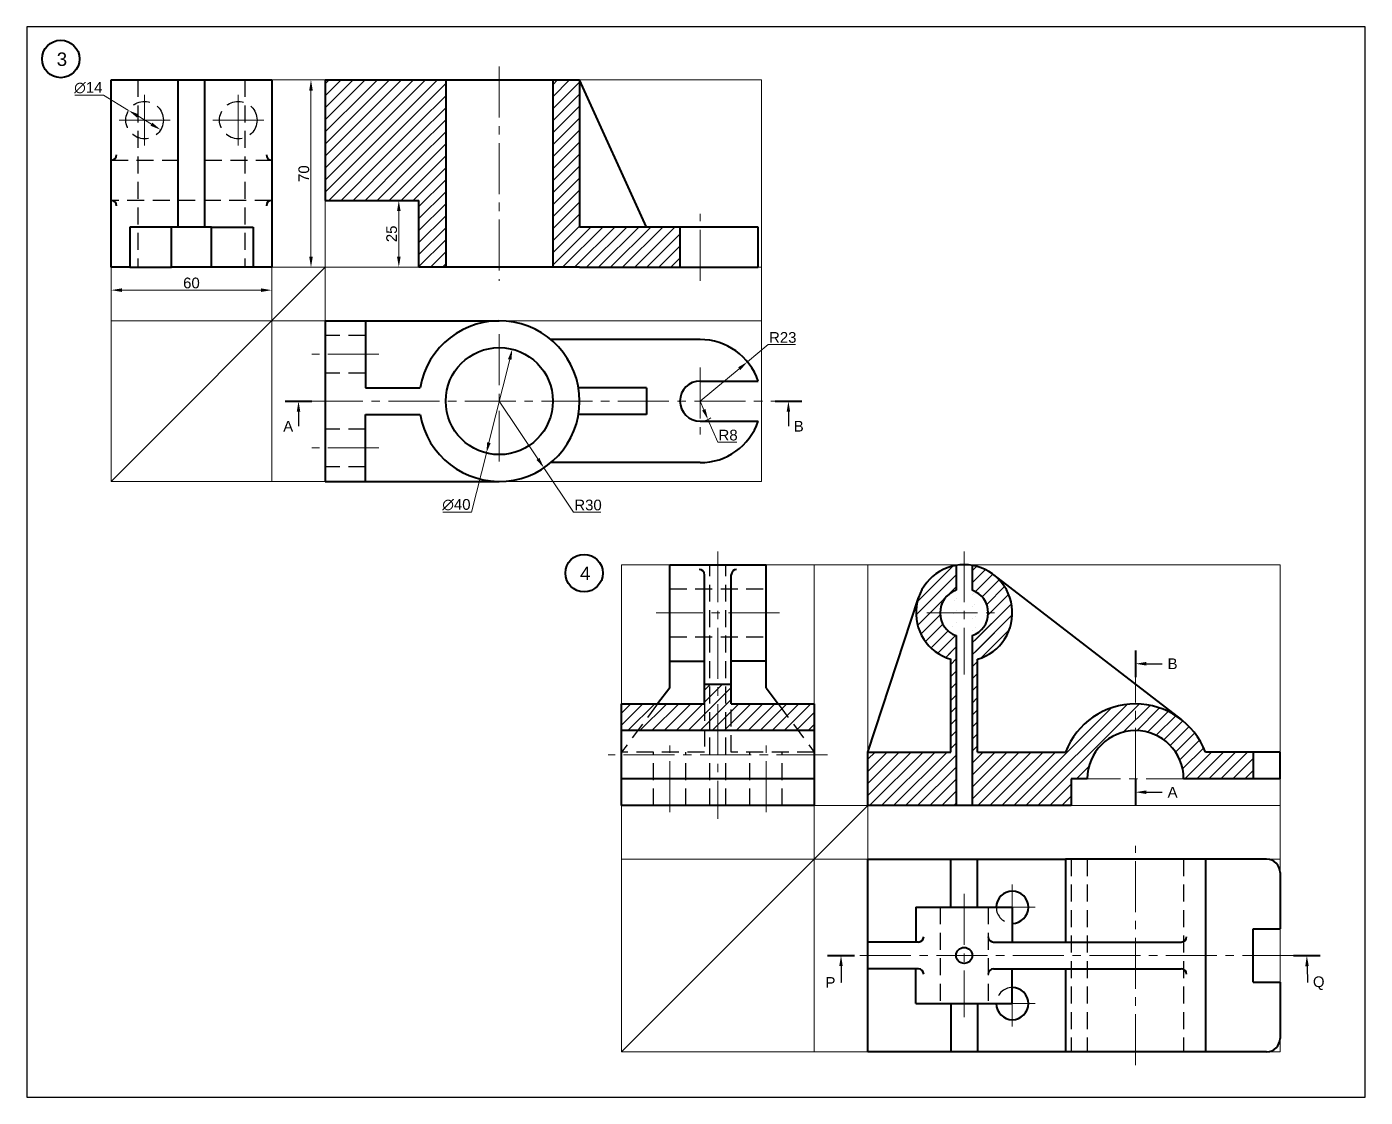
# Model space of a CAD drawing. Header units: millimetres. Extents: x -163670 to 2400, y 0 to 52589.
# Drawn here: x 550 to 1050, y 0 to 400 of the extents above; entities that cross this region are included whole.
import ezdxf
from ezdxf import colors
from ezdxf.entities.mleader import LeaderData, LeaderLine
from ezdxf.math import Vec2, Vec3

# ---------------------------------------------------------------- set-up
doc = ezdxf.new("R2010")
doc.units = ezdxf.units.MM
doc.linetypes.add('CENTER2', pattern=[28.575, 19.05, -3.175, 3.175, -3.175])
doc.linetypes.add('DASHED2', pattern=[9.525, 6.35, -3.175])
for name, color, linetype, lineweight in [('Centre', 1, 'CENTER2', 20), ('Dim and Hatch', 6, 'Continuous', 20), ('Hidden', 3, 'DASHED2', 30), ('Object', 2, 'Continuous', 40), ('Projection', 5, 'Continuous', 5)]:
    doc.layers.add(name, color=color, linetype=linetype, lineweight=lineweight)
doc.styles.get("Standard").update_dxf_attribs({"font": 'arial.ttf'})
doc.dimstyles.new('ISO-25', dxfattribs={"dimtxt": 4, "dimasz": 4, "dimexe": 1.25, "dimexo": 0.625, "dimtad": 1, "dimtoh": 1, "dimdec": 0, "dimtxsty": 'Standard', "dimcen": 2.5, "dimclrd": 256, "dimclre": 256, "dimclrt": 256, "dimadec": 0, "dimazin": 0, "dimtfac": 1, "dimtdec": 0, "dimtmove": 0, "dimatfit": 2, "dimfxl": 1, "dimlwd": -1, "dimlwe": -1, "dimarcsym": 0})
pattern_1 = [(45, (-11.949, 0), (-2.245064, 2.245064), [])]

# ---------------------------------------------------------------- blocks, each defined once
blk = doc.blocks.new('*D31')
at = {"layer": 'Defpoints', "color": 0, "transparency": 16777216}
for p in [(661.52, 380.12), (656.17, 310.12), (661.52, 310.12)]:
    blk.add_point(p, dxfattribs=at)
at = {"layer": 'Dim and Hatch', "transparency": 16777216}
for p, q in [((660.9, 380.12), (654.92, 380.12)), ((656.17, 376.12), (656.17, 314.12)), ((660.9, 310.12), (654.92, 310.12))]:
    blk.add_line(p, q, dxfattribs=at)
for points in [[(655.5, 376.12), (656.84, 376.12), (656.17, 380.12)], [(655.5, 314.12), (656.84, 314.12), (656.17, 310.12)]]:
    blk.add_solid(points, dxfattribs=at)
at = {"layer": 'Dim and Hatch', "transparency": 16777216, "insert": (653.5, 345.12), "char_height": 4, "attachment_point": 5, "rotation": 90}
blk.add_mtext('70', dxfattribs=at)
blk = doc.blocks.new('*D32')
at = {"layer": 'Defpoints', "color": 0, "transparency": 16777216}
for p in [(581.52, 310.12), (641.52, 310.12), (641.52, 301.58)]:
    blk.add_point(p, dxfattribs=at)
at = {"layer": 'Dim and Hatch', "transparency": 16777216}
for p, q in [((581.52, 309.5), (581.52, 300.33)), ((641.52, 309.5), (641.52, 300.33)), ((585.52, 301.58), (637.52, 301.58))]:
    blk.add_line(p, q, dxfattribs=at)
for points in [[(585.52, 302.24), (585.52, 300.91), (581.52, 301.58)], [(637.52, 302.24), (637.52, 300.91), (641.52, 301.58)]]:
    blk.add_solid(points, dxfattribs=at)
at = {"layer": 'Dim and Hatch', "transparency": 16777216, "insert": (611.52, 304.24), "char_height": 4, "attachment_point": 5}
blk.add_mtext('60', dxfattribs=at)
blk = doc.blocks.new('*D33')
at = {"layer": 'Defpoints', "color": 0, "transparency": 16777216}
for p in [(726.52, 260.12), (743.19, 235.18)]:
    blk.add_point(p, dxfattribs=at)
at = {"layer": 'Dim and Hatch', "transparency": 16777216}
for p, q in [((726.52, 260.12), (740.97, 238.51)), ((743.19, 235.18), (754.27, 218.6)), ((754.27, 218.6), (764.44, 218.6))]:
    blk.add_line(p, q, dxfattribs=at)
blk.add_solid([(741.52, 238.88), (740.41, 238.14), (743.19, 235.18)], dxfattribs=at)
at = {"layer": 'Dim and Hatch', "transparency": 16777216, "insert": (759.67, 221.27), "char_height": 4, "attachment_point": 5}
blk.add_mtext('R30', dxfattribs=at)
blk = doc.blocks.new('*D34')
at = {"layer": 'Defpoints', "color": 0, "transparency": 16777216}
for p in [(731.37, 279.53), (721.68, 240.72)]:
    blk.add_point(p, dxfattribs=at)
at = {"layer": 'Dim and Hatch', "transparency": 16777216}
for p, q in [((730.4, 275.65), (722.65, 244.6)), ((721.68, 240.72), (716.16, 218.6)), ((716.16, 218.6), (705.46, 218.6))]:
    blk.add_line(p, q, dxfattribs=at)
for points in [[(729.75, 275.81), (731.05, 275.49), (731.37, 279.53)], [(722, 244.76), (723.3, 244.44), (721.68, 240.72)]]:
    blk.add_solid(points, dxfattribs=at)
at = {"layer": 'Dim and Hatch', "transparency": 16777216, "insert": (710.5, 221.38), "char_height": 4, "attachment_point": 5}
blk.add_mtext('∅40', dxfattribs=at)
blk = doc.blocks.new('*D35')
at = {"layer": 'Defpoints', "color": 0, "transparency": 16777216}
for p in [(801.52, 260.12), (804.48, 253.23)]:
    blk.add_point(p, dxfattribs=at)
at = {"layer": 'Dim and Hatch', "transparency": 16777216}
for p, q in [((801.52, 260.12), (802.9, 256.91)), ((804.48, 253.23), (808.14, 244.72)), ((808.14, 244.72), (815.22, 244.72))]:
    blk.add_line(p, q, dxfattribs=at)
blk.add_arc((801.52, 260.12), 7.5, 274.7746, 302.7813, dxfattribs=at)
blk.add_solid([(803.52, 257.17), (802.29, 256.64), (804.48, 253.23)], dxfattribs=at)
at = {"layer": 'Dim and Hatch', "transparency": 16777216, "insert": (811.99, 247.39), "char_height": 4, "attachment_point": 5}
blk.add_mtext('R8', dxfattribs=at)
blk = doc.blocks.new('*D36')
at = {"layer": 'Defpoints', "color": 0, "transparency": 16777216}
for p in [(819.24, 274.79), (801.52, 260.12)]:
    blk.add_point(p, dxfattribs=at)
at = {"layer": 'Dim and Hatch', "transparency": 16777216}
for p, q in [((819.24, 274.79), (827, 281.22)), ((827, 281.22), (837.19, 281.22)), ((801.52, 260.12), (816.16, 272.24))]:
    blk.add_line(p, q, dxfattribs=at)
blk.add_solid([(815.73, 272.76), (816.58, 271.73), (819.24, 274.79)], dxfattribs=at)
at = {"layer": 'Dim and Hatch', "transparency": 16777216, "insert": (832.41, 283.89), "char_height": 4, "attachment_point": 5}
blk.add_mtext('R23', dxfattribs=at)
blk = doc.blocks.new('*D37')
at = {"layer": 'Defpoints', "color": 0, "transparency": 16777216}
for p in [(588.03, 368.74), (600.01, 361.5)]:
    blk.add_point(p, dxfattribs=at)
at = {"layer": 'Dim and Hatch', "transparency": 16777216}
for p, q in [((578.64, 374.42), (567.95, 374.42)), ((588.03, 368.74), (578.64, 374.42)), ((596.59, 363.57), (591.46, 366.68))]:
    blk.add_line(p, q, dxfattribs=at)
for points in [[(591.8, 367.25), (591.11, 366.11), (588.03, 368.74)], [(596.94, 364.14), (596.25, 363), (600.01, 361.5)]]:
    blk.add_solid(points, dxfattribs=at)
at = {"layer": 'Dim and Hatch', "transparency": 16777216, "insert": (572.98, 377.2), "char_height": 4, "attachment_point": 5}
blk.add_mtext('∅14', dxfattribs=at)
blk = doc.blocks.new('*D38')
at = {"layer": 'Defpoints', "color": 0, "transparency": 16777216}
for p in [(696.52, 335.12), (688.98, 310.12), (696.52, 310.12)]:
    blk.add_point(p, dxfattribs=at)
at = {"layer": 'Dim and Hatch', "transparency": 16777216}
for p, q in [((695.9, 335.12), (687.73, 335.12)), ((688.98, 331.12), (688.98, 314.12)), ((695.9, 310.12), (687.73, 310.12))]:
    blk.add_line(p, q, dxfattribs=at)
for points in [[(688.31, 331.12), (689.65, 331.12), (688.98, 335.12)], [(688.31, 314.12), (689.65, 314.12), (688.98, 310.12)]]:
    blk.add_solid(points, dxfattribs=at)
at = {"layer": 'Dim and Hatch', "transparency": 16777216, "insert": (686.31, 322.62), "char_height": 4, "attachment_point": 5, "rotation": 90}
blk.add_mtext('25', dxfattribs=at)

msp = doc.modelspace()

# ---------------------------------------------------------------- hatches: boundary and pattern name
at = {"layer": 'Dim and Hatch'}
h = msp.add_hatch(dxfattribs=at)
h.set_pattern_fill('ANSI31', color=256)
h.paths.add_polyline_path([(676.52, 380.12), (661.52, 380.12), (661.52, 335.12), (696.52, 335.12), (696.52, 310.12), (706.52, 310.12), (706.52, 380.12), (696.52, 380.12), (696.52, 350.12), (676.52, 350.12)])
h.paths.add_polyline_path([(756.52, 380.12), (746.52, 380.12), (746.52, 310.12), (756.52, 310.12)])
h.paths.add_polyline_path([(794.02, 325.12), (756.52, 325.12), (756.52, 310.12), (794.02, 310.12)])
h = msp.add_hatch(dxfattribs=at)
h.set_pattern_fill('ANSI31', color=256)
h.paths.add_polyline_path([(696.52, 380.12), (676.52, 380.12), (676.52, 350.12), (696.52, 350.12)])
h = msp.add_hatch(dxfattribs=at)
h.set_pattern_fill('ANSI31', color=256)
h.set_pattern_definition(pattern_1)
edge = h.paths.add_edge_path()
edge.add_line((903.17, 172.49), (903.17, 163.23))
edge.add_arc((900.17, 180.98), 18, 279.5941, 440.4059)
edge.add_line((903.17, 198.72), (903.17, 189.46))
edge.add_arc((900.17, 180.98), 9, -70.5288, 70.5288, ccw=False)
edge = h.paths.add_edge_path()
edge.add_line((897.17, 163.23), (897.17, 172.49))
edge.add_arc((900.17, 180.98), 9, 109.4712, 250.5288, ccw=False)
edge.add_line((897.17, 189.46), (897.17, 198.72))
edge.add_arc((900.17, 180.98), 18, 99.5941, 260.4059)
h.paths.add_polyline_path([(897.17, 108.98), (897.17, 128.98), (864.17, 128.98), (864.17, 108.98)])
edge = h.paths.add_edge_path()
edge.add_line((903.17, 128.98), (903.17, 108.98))
edge.add_line((903.17, 108.98), (940.17, 108.98))
edge.add_line((940.17, 108.98), (940.17, 118.98))
edge.add_line((940.17, 118.98), (946.17, 118.98))
edge.add_arc((964.17, 118.98), 18, 0, 180, ccw=False)
edge.add_line((982.17, 118.98), (1008.17, 118.98))
edge.add_line((1008.17, 118.98), (1008.17, 128.98))
edge.add_line((1008.17, 128.98), (990.32, 128.98))
edge.add_arc((964.17, 118.98), 28, 20.9248, 159.0752)
edge.add_line((938.01, 128.98), (903.17, 128.98))
h = msp.add_hatch(dxfattribs=at)
h.set_pattern_fill('ANSI31', color=256)
h.set_pattern_definition(pattern_1)
edge = h.paths.add_edge_path()
edge.add_arc((900.17, 180.98), 9, 289.4712, 430.5288)
edge.add_line((903.17, 189.46), (903.17, 198.72))
edge.add_arc((900.17, 180.98), 18, -73.8724, 80.4059, ccw=False)
edge.add_line((905.17, 163.68), (905.17, 128.98))
edge.add_line((905.17, 128.98), (903.17, 128.98))
edge.add_line((903.17, 128.98), (903.17, 172.49))
edge = h.paths.add_edge_path()
edge.add_arc((900.17, 180.98), 9, 109.4712, 250.5288)
edge.add_line((897.17, 172.49), (897.17, 128.98))
edge.add_line((897.17, 128.98), (895.17, 128.98))
edge.add_line((895.17, 128.98), (895.17, 163.68))
edge.add_arc((900.17, 180.98), 18, 99.5941, 253.8724, ccw=False)
edge.add_line((897.17, 198.72), (897.17, 189.46))
h = msp.add_hatch(dxfattribs=at)
h.set_pattern_fill('ANSI31', color=256)
h.paths.add_polyline_path([(844.17, 146.98), (813.17, 146.98), (813.17, 154.34), (803.17, 154.34), (803.17, 146.98), (803.17, 136.98), (844.17, 136.98)])
h.paths.add_polyline_path([(803.17, 146.98), (785.67, 146.98), (778.17, 136.98), (803.17, 136.98)])
h.paths.add_polyline_path([(785.67, 146.98), (772.17, 146.98), (772.17, 136.98), (778.17, 136.98)])

# ---------------------------------------------------------------- linework, layer by layer
msp.add_lwpolyline([(550, 0), (1050, 0), (1050, 400), (550, 400)], close=True)
at = {"layer": 'Centre'}
for p, q in [((726.52, 385.12), (726.52, 305.12)), ((594.02, 374.62), (594.02, 355.62)), ((629.02, 374.62), (629.02, 355.62)), ((584.52, 365.12), (603.52, 365.12)), ((638.52, 365.12), (619.52, 365.12)), ((801.52, 305.12), (801.52, 330.12)), ((726.52, 285.12), (726.52, 235.12)), ((681.52, 277.62), (656.52, 277.62)), ((801.52, 272.62), (801.52, 247.62)), ((656.52, 260.12), (829.52, 260.12)), ((681.52, 242.62), (656.52, 242.62)), ((808.17, 203.98), (808.17, 103.98)), ((900.17, 203.98), (900.17, 157.98)), ((831.17, 180.98), (785.17, 180.98)), ((886.17, 180.98), (914.17, 180.98)), ((964.17, 118.98), (964.17, 166.98)), ((790.17, 106.48), (790.17, 131.48)), ((826.17, 106.48), (826.17, 131.48)), ((849.17, 127.98), (767.17, 127.98)), ((987.17, 118.98), (941.17, 118.98)), ((964.17, 11.98), (964.17, 93.98)), ((900.17, 75.98), (900.17, 29.98)), ((918.17, 79.48), (918.17, 62.48)), ((909.67, 70.98), (926.67, 70.98)), ((1023.17, 52.98), (859.17, 52.98)), ((904.17, 52.98), (896.17, 52.98)), ((918.17, 26.48), (918.17, 43.48)), ((909.67, 34.98), (926.67, 34.98))]:
    msp.add_line(p, q, dxfattribs=at)
at = {"layer": 'Hidden'}
for p, q in [((591.52, 380.12), (591.52, 310.12)), ((631.52, 380.12), (631.52, 310.12)), ((581.52, 350.12), (606.52, 350.12)), ((616.52, 350.12), (641.52, 350.12)), ((641.52, 335.12), (581.52, 335.12)), ((676.52, 284.62), (661.52, 284.62)), ((676.52, 270.62), (661.52, 270.62)), ((676.52, 249.62), (661.52, 249.62)), ((676.52, 235.62), (661.52, 235.62)), ((805.17, 108.98), (805.17, 198.98)), ((811.17, 108.98), (811.17, 198.98)), ((790.17, 189.98), (826.17, 189.98)), ((790.17, 171.98), (826.17, 171.98)), ((785.67, 146.98), (772.17, 128.98)), ((803.17, 146.98), (803.17, 128.98)), ((813.17, 128.98), (813.17, 146.98)), ((830.67, 146.98), (844.17, 128.98)), ((803.17, 128.98), (772.17, 128.98)), ((784.17, 108.98), (784.17, 128.98)), ((796.17, 108.98), (796.17, 128.98)), ((844.17, 128.98), (813.17, 128.98)), ((820.17, 108.98), (820.17, 128.98)), ((832.17, 108.98), (832.17, 128.98)), ((940.17, 88.98), (940.17, 16.98)), ((946.17, 88.98), (946.17, 16.98)), ((982.17, 88.98), (982.17, 16.98)), ((891.17, 70.98), (891.17, 34.98)), ((909.17, 70.98), (909.17, 34.98))]:
    msp.add_line(p, q, dxfattribs=at)
for centre in [(594.02, 365.12), (629.02, 365.12)]:
    msp.add_circle(centre, 7, dxfattribs=at)
for centre, start, end in [((918.17, 70.98), 180, 270), ((918.17, 34.98), 90, 180)]:
    msp.add_arc(centre, 6, start, end, dxfattribs=at)
at = {"layer": 'Object'}
for p, q in [((581.52, 310.12), (581.52, 380.12)), ((581.52, 380.12), (641.52, 380.12)), ((606.52, 325.12), (606.52, 380.12)), ((616.52, 325.12), (616.52, 380.12)), ((641.52, 380.12), (641.52, 310.12)), ((661.52, 380.12), (676.52, 380.12)), ((661.52, 380.12), (661.52, 335.12)), ((676.52, 380.12), (696.52, 380.12)), ((696.52, 380.12), (756.52, 380.12)), ((706.52, 380.12), (706.52, 310.12)), ((746.52, 380.12), (746.52, 310.12)), ((756.52, 380.12), (756.52, 325.12)), ((781.52, 325.12), (756.52, 380.12)), ((581.52, 350.12), (581.52, 350.12)), ((583.52, 352.12), (583.52, 352.12)), ((581.52, 335.12), (581.52, 335.12)), ((661.52, 335.12), (696.52, 335.12)), ((696.52, 310.12), (696.52, 335.12)), ((583.52, 333.12), (583.52, 333.12)), ((604.02, 325.12), (588.52, 325.12)), ((588.52, 325.12), (588.52, 310.12)), ((604.02, 310.12), (604.02, 325.12)), ((619.02, 325.12), (604.02, 325.12)), ((619.02, 310.12), (619.02, 325.12)), ((619.02, 325.12), (634.52, 325.12)), ((634.52, 325.12), (634.52, 310.12)), ((794.02, 325.12), (756.52, 325.12)), ((823.27, 325.12), (794.02, 325.12)), ((794.02, 325.12), (794.02, 310.12)), ((823.27, 310.12), (823.27, 325.12)), ((588.52, 310.12), (581.52, 310.12)), ((588.52, 310.12), (604.02, 310.12)), ((619.02, 310.12), (604.02, 310.12)), ((634.52, 310.12), (619.02, 310.12)), ((641.52, 310.12), (634.52, 310.12)), ((756.52, 310.12), (696.52, 310.12)), ((756.52, 310.12), (794.02, 310.12)), ((794.02, 310.12), (823.27, 310.12)), ((661.52, 290.12), (661.52, 230.12)), ((661.52, 290.12), (676.52, 290.12)), ((676.52, 290.12), (676.52, 265.12)), ((676.52, 290.12), (726.52, 290.12)), ((801.52, 283.12), (745.79, 283.12)), ((676.52, 265.12), (696.94, 265.12)), ((781.52, 265.12), (756.1, 265.12)), ((781.52, 265.12), (781.52, 255.12)), ((801.52, 267.62), (823.27, 267.62)), ((646.52, 260.12), (656.52, 260.12)), ((829.52, 260.12), (839.52, 260.12)), ((676.52, 230.12), (676.52, 255.12)), ((676.52, 255.12), (696.94, 255.12)), ((781.52, 255.12), (756.1, 255.12)), ((801.52, 252.62), (823.27, 252.62)), ((801.52, 237.12), (745.79, 237.12)), ((661.52, 230.12), (676.52, 230.12)), ((676.52, 230.12), (726.52, 230.12)), ((790.17, 162.98), (790.17, 198.98)), ((790.17, 198.98), (826.17, 198.98)), ((801.17, 197.23), (801.17, 197.23)), ((803.17, 146.98), (803.17, 195.23)), ((803.17, 195.23), (803.17, 195.23)), ((813.17, 146.98), (813.17, 195.23)), ((813.17, 195.23), (813.17, 195.23)), ((815.17, 197.23), (815.17, 197.23)), ((826.17, 162.98), (826.17, 198.98)), ((897.17, 198.72), (897.17, 189.46)), ((903.17, 198.72), (903.17, 189.46)), ((911.16, 195.23), (981.27, 141.15)), ((864.17, 128.98), (883.06, 186.59)), ((897.17, 172.49), (897.17, 108.98)), ((903.17, 172.49), (903.17, 108.98)), ((964.17, 166.98), (964.17, 156.98)), ((790.17, 162.98), (803.17, 162.98)), ((790.17, 152.98), (790.17, 162.98)), ((826.17, 162.98), (813.17, 162.98)), ((826.17, 152.98), (826.17, 162.98)), ((895.17, 128.98), (895.17, 163.68)), ((905.17, 128.98), (905.17, 163.68)), ((790.17, 152.98), (785.67, 146.98)), ((803.17, 154.34), (813.17, 154.34)), ((826.17, 152.98), (830.67, 146.98)), ((772.17, 146.98), (803.17, 146.98)), ((772.17, 136.98), (772.17, 146.98)), ((813.17, 146.98), (844.17, 146.98)), ((844.17, 146.98), (844.17, 136.98)), ((844.17, 136.98), (772.17, 136.98)), ((772.17, 118.98), (772.17, 136.98)), ((844.17, 136.98), (844.17, 118.98)), ((864.17, 108.98), (864.17, 128.98)), ((864.17, 128.98), (895.17, 128.98)), ((905.17, 128.98), (938.01, 128.98)), ((1018.17, 128.98), (990.32, 128.98)), ((1008.17, 128.98), (1008.17, 118.98)), ((1018.17, 118.98), (1018.17, 128.98)), ((844.17, 118.98), (772.17, 118.98)), ((772.17, 108.98), (772.17, 118.98)), ((844.17, 118.98), (844.17, 108.98)), ((946.17, 118.98), (940.17, 118.98)), ((940.17, 118.98), (940.17, 108.98)), ((964.17, 118.98), (964.17, 108.98)), ((1018.17, 118.98), (982.17, 118.98)), ((844.17, 108.98), (772.17, 108.98)), ((940.17, 108.98), (864.17, 108.98)), ((864.17, 16.98), (864.17, 88.98)), ((864.17, 88.98), (938.01, 88.98)), ((895.17, 70.98), (895.17, 88.98)), ((905.17, 70.98), (905.17, 88.98)), ((1013.17, 88.98), (938.01, 88.98)), ((938.01, 88.98), (938.01, 57.98)), ((990.32, 88.98), (990.32, 16.98)), ((1018.17, 83.98), (1018.17, 62.98)), ((882.17, 70.98), (882.17, 57.98)), ((882.17, 70.98), (918.17, 70.98)), ((918.17, 70.98), (918.17, 57.98)), ((1008.17, 42.98), (1008.17, 62.98)), ((1008.17, 62.98), (1018.17, 62.98)), ((883.06, 57.98), (864.17, 57.98)), ((883.06, 57.98), (883.06, 57.98)), ((885.06, 59.98), (885.06, 59.98)), ((909.16, 59.98), (909.16, 59.98)), ((911.16, 57.98), (981.27, 57.98)), ((911.16, 57.98), (911.16, 57.98)), ((981.27, 57.98), (981.27, 57.98)), ((983.27, 59.98), (983.27, 59.98)), ((849.17, 52.98), (859.17, 52.98)), ((1023.17, 52.98), (1033.17, 52.98)), ((883.06, 47.98), (864.17, 47.98)), ((882.17, 34.98), (882.17, 47.98)), ((883.06, 47.98), (883.06, 47.98)), ((885.06, 45.98), (885.06, 45.98)), ((911.16, 47.98), (981.27, 47.98)), ((918.17, 34.98), (918.17, 47.98)), ((938.01, 47.98), (938.01, 16.98)), ((1008.17, 42.98), (1018.17, 42.98)), ((1018.17, 42.98), (1018.17, 21.98)), ((882.17, 34.98), (918.17, 34.98)), ((895.17, 34.98), (895.17, 16.98)), ((905.17, 34.98), (905.17, 16.98)), ((938.01, 16.98), (864.17, 16.98)), ((1013.17, 16.98), (938.01, 16.98))]:
    msp.add_line(p, q, dxfattribs=at)
for centre, radius in [((562.69, 387.97), 7), ((726.52, 260.12), 20), ((758.19, 195.85), 7), ((900.17, 52.98), 3)]:
    msp.add_circle(centre, radius, dxfattribs=at)
for centre, radius, start, end in [((581.52, 352.12), 2, 270, 0), ((641.52, 352.12), 2, 180, 270), ((581.52, 333.12), 2, 0, 90), ((641.52, 333.12), 2, 90, 180), ((726.52, 260.12), 30, 189.5941, 170.4059), ((801.52, 260.12), 23, 19.0314, 90), ((801.52, 260.12), 7.5, 90, 270), ((801.52, 260.12), 23, 270, 340.9686), ((801.17, 195.23), 2, 0, 90), ((815.17, 195.23), 2, 90, 180), ((900.17, 180.98), 18, 286.1276, 253.8724), ((900.17, 180.98), 9, 109.4712, 250.5288), ((900.17, 180.98), 9, 289.4712, 70.5288), ((964.17, 118.98), 28, 20.9248, 159.0752), ((964.17, 118.98), 18, 0, 180), ((1013.17, 83.98), 5, 0, 90), ((918.17, 70.98), 6, 270, 180), ((883.06, 59.98), 2, 270, 0), ((911.16, 59.98), 2, 180, 270), ((981.27, 59.98), 2, 270, 0), ((883.06, 45.98), 2, 0, 90), ((911.16, 45.98), 2, 90, 180), ((981.27, 45.98), 2, 0, 90), ((918.17, 34.98), 6, 180, 90), ((1013.17, 21.98), 5, 270, 0)]:
    msp.add_arc(centre, radius, start, end, dxfattribs=at)
at = {"layer": 'Projection'}
for p, q in [((641.52, 380.12), (581.52, 380.12)), ((581.52, 380.12), (581.52, 310.12)), ((641.52, 310.12), (641.52, 380.12)), ((641.52, 380.12), (661.52, 380.12)), ((661.52, 380.12), (824.52, 380.12)), ((661.52, 310.12), (661.52, 380.12)), ((824.52, 380.12), (824.52, 310.12)), ((581.52, 310.12), (641.52, 310.12)), ((581.52, 290.12), (581.52, 310.12)), ((661.52, 310.12), (581.52, 230.12)), ((641.52, 310.12), (661.52, 310.12)), ((641.52, 290.12), (641.52, 310.12)), ((824.52, 310.12), (661.52, 310.12)), ((661.52, 310.12), (661.52, 290.12)), ((824.52, 310.12), (824.52, 290.12)), ((581.52, 290.12), (641.52, 290.12)), ((581.52, 230.12), (581.52, 290.12)), ((641.52, 290.12), (641.52, 230.12)), ((661.52, 290.12), (641.52, 290.12)), ((824.52, 290.12), (661.52, 290.12)), ((661.52, 290.12), (661.52, 230.12)), ((824.52, 230.12), (824.52, 290.12)), ((641.52, 230.12), (581.52, 230.12)), ((661.52, 230.12), (641.52, 230.12)), ((661.52, 230.12), (824.52, 230.12)), ((772.17, 108.98), (772.17, 198.98)), ((772.17, 198.98), (844.17, 198.98)), ((844.17, 108.98), (844.17, 198.98)), ((844.17, 198.98), (864.17, 198.98)), ((864.17, 198.98), (1018.17, 198.98)), ((864.17, 108.98), (864.17, 198.98)), ((1018.17, 198.98), (1018.17, 108.98)), ((844.17, 108.98), (772.17, 108.98)), ((772.17, 88.98), (772.17, 108.98)), ((864.17, 108.98), (772.17, 16.98)), ((844.17, 108.98), (864.17, 108.98)), ((844.17, 88.98), (844.17, 108.98)), ((1018.17, 108.98), (864.17, 108.98)), ((864.17, 108.98), (864.17, 88.98)), ((1018.17, 108.98), (1018.17, 88.98)), ((844.17, 88.98), (772.17, 88.98)), ((772.17, 88.98), (772.17, 16.98)), ((844.17, 88.98), (844.17, 16.98)), ((864.17, 88.98), (844.17, 88.98)), ((1018.17, 88.98), (864.17, 88.98)), ((864.17, 88.98), (864.17, 16.98)), ((1018.17, 16.98), (1018.17, 88.98)), ((772.17, 16.98), (844.17, 16.98)), ((864.17, 16.98), (844.17, 16.98)), ((864.17, 16.98), (1018.17, 16.98))]:
    msp.add_line(p, q, dxfattribs=at)

# ---------------------------------------------------------------- texts
at = {"layer": 'Object', "char_height": 5, "attachment_point": 1}
for s, insert in [('3', (561.19, 390.38)), ('4', (756.69, 198.27))]:
    msp.add_mtext_dynamic_manual_height_columns(s, width=42.3293, gutter_width=25, heights=[0], dxfattribs=dict(at, insert=insert))

# ---------------------------------------------------------------- dimensions: what is measured, and where the dimension line sits
at = {"layer": 'Dim and Hatch'}
for base, p1, p2, picture, middle in [((656.17, 310.12), (661.52, 380.12), (661.52, 310.12), '*D31', (653.5, 345.12)), ((688.98, 310.12), (696.52, 335.12), (696.52, 310.12), '*D38', (686.31, 322.62))]:
    dim = msp.add_linear_dim(base=base, p1=p1, p2=p2, angle=90, dimstyle='ISO-25', dxfattribs=at)
    dim.commit()
    dim.dimension.update_dxf_attribs({"geometry": picture, "text_midpoint": middle})
for p1, p2, picture, middle in [((600.01, 361.5), (588.03, 368.74), '*D37', (572.98, 374.42)), ((731.37, 279.53), (721.68, 240.72), '*D34', (710.5, 218.6))]:
    dim = msp.add_diameter_dim_2p(p1=p1, p2=p2, dimstyle='ISO-25', dxfattribs=at)
    dim.commit()
    dim.dimension.update_dxf_attribs({"geometry": picture, "text_midpoint": middle, "dimtype": 163})
dim = msp.add_linear_dim(base=(641.52, 301.58), p1=(581.52, 310.12), p2=(641.52, 310.12), dimstyle='ISO-25', dxfattribs=at)
dim.commit()
dim.dimension.update_dxf_attribs({"geometry": '*D32', "text_midpoint": (611.52, 304.24)})
for center, mpoint, picture, middle in [((801.52, 260.12), (819.24, 274.79), '*D36', (832.41, 281.22)), ((726.52, 260.12), (743.19, 235.18), '*D33', (759.67, 218.6)), ((801.5238, 260.124), (804.4822, 253.2321), '*D35', (811.991, 244.7184))]:
    dim = msp.add_radius_dim(center=center, mpoint=mpoint, dimstyle='ISO-25', dxfattribs=at)
    dim.commit()
    dim.dimension.update_dxf_attribs({"geometry": picture, "text_midpoint": middle, "dimtype": 164})

# ---------------------------------------------------------------- leaders
at = {"layer": 'Object'}
ml = msp.add_multileader_mtext('Standard', dxfattribs=at)
ml.set_content('A', color=256)
ml.set_leader_properties()
ml.build(insert=Vec2(0, 0))
ctx = ml.context
ctx.base_point, ctx.plane_origin = Vec3(643.79, 250.72), Vec3(651.52, 260.12)
ctx.text_align_type = 2
notes = []
notes.append((ctx, [(1, (1, 1, 0), (651.52, 250.72), (-1, 0), 0.000494, [(0, [(651.52, 260.12)], 0, [])])]))
ctx.mtext.insert, ctx.mtext.alignment, ctx.mtext.flow_direction = Vec3(649.52, 252.72), 3, 5
ml = msp.add_multileader_mtext('Standard', dxfattribs=at)
ml.set_content('B', color=256)
ml.set_leader_properties()
ml.build(insert=Vec2(0, 0))
ctx = ml.context
ctx.base_point, ctx.plane_origin = Vec3(834.52, 250.72), Vec3(834.52, 260.12)
notes.append((ctx, [(1, (1, 1, 0), (834.52, 250.72), (1, 0), 0.000329, [(0, [(834.52, 260.12)], 0, [])])]))
ctx.mtext.insert, ctx.mtext.flow_direction = Vec3(836.52, 252.72), 5
ml = msp.add_multileader_mtext('Standard', dxfattribs=at)
ml.set_content('B', color=256)
ml.set_leader_properties()
ml.build(insert=Vec2(0, 0))
ctx = ml.context
ctx.base_point, ctx.plane_origin = Vec3(974.17, 161.98), Vec3(964.17, 161.98)
notes.append((ctx, [(0, (1, 1, 0), (973.85, 161.98), (1, 0), 0.321, [(0, [(964.17, 161.98)], 0, [])])]))
ctx.mtext.insert, ctx.mtext.flow_direction = Vec3(976.17, 163.98), 5
ml = msp.add_multileader_mtext('Standard', dxfattribs=at)
ml.set_content('A', color=256)
ml.set_leader_properties()
ml.build(insert=Vec2(0, 0))
ctx = ml.context
ctx.base_point, ctx.plane_origin = Vec3(974.17, 113.98), Vec3(964.17, 113.98)
notes.append((ctx, [(0, (1, 1, 0), (973.85, 113.98), (1, 0), 0.321, [(0, [(964.17, 113.98)], 0, [])])]))
ctx.mtext.insert, ctx.mtext.flow_direction = Vec3(976.17, 115.98), 5
ml = msp.add_multileader_mtext('Standard', dxfattribs=at)
ml.set_content('P', color=256)
ml.set_leader_properties()
ml.build(insert=Vec2(0, 0))
ctx = ml.context
ctx.base_point, ctx.plane_origin = Vec3(847.03, 42.9), Vec3(854.17, 52.98)
ctx.text_align_type = 2
notes.append((ctx, [(1, (1, 1, 0), (854.17, 42.9), (-1, 0), 0.0793, [(0, [(854.17, 52.98)], 0, [])])]))
ctx.mtext.insert, ctx.mtext.alignment, ctx.mtext.flow_direction = Vec3(852.09, 44.9), 3, 5
ml = msp.add_multileader_mtext('Standard', dxfattribs=at)
ml.set_content('Q', color=256)
ml.set_leader_properties()
ml.build(insert=Vec2(0, 0))
ctx = ml.context
ctx.base_point, ctx.plane_origin, ctx.plane_x_axis, ctx.plane_y_axis = Vec3(1028.47, 42.9), Vec3(1028.17, 52.98), Vec3(0.999764, 0.021737), Vec3(-0.021737, 0.999764)
notes.append((ctx, [(1, (1, 1, 0), (1028.39, 42.9), (0.999764, 0.021737), 0.0793, [(0, [(1028.17, 52.98)], 0, [])])]))
ctx.mtext.insert, ctx.mtext.text_direction, ctx.mtext.rotation, ctx.mtext.flow_direction = Vec3(1030.42, 45.1), Vec3(0.999764, 0.021737), 0.021738, 5
for ctx, leaders in notes:
    for number, flags, end, landing, length, lines in leaders:
        leader = LeaderData()
        leader.index, (leader.has_last_leader_line, leader.has_dogleg_vector, leader.attachment_direction) = number, flags
        leader.last_leader_point, leader.dogleg_vector, leader.dogleg_length = Vec3(end), Vec3(landing), length
        for number, points, colour, breaks in lines:
            line = LeaderLine()
            line.index, line.vertices, line.color, line.breaks = number, Vec3.list(points), colors.encode_raw_color(colour), breaks
            leader.lines.append(line)
        ctx.leaders.append(leader)

doc.saveas('drawing.dxf')
